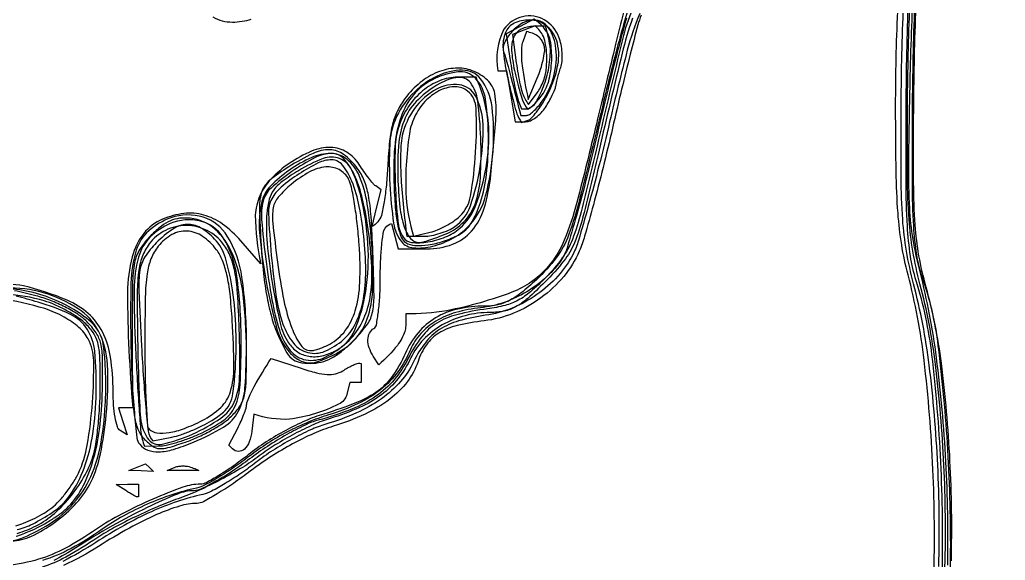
# Model space of a CAD drawing. Extents: x 0 to 564, y 0 to 802.
# Drawn here: x 331.3 to 486.2, y 123 to 208 of the extents above; entities that cross this region are included whole.
import ezdxf

# ---------------------------------------------------------------- set-up
doc = ezdxf.new("R2010")
doc.units = 0

msp = doc.modelspace()

# ---------------------------------------------------------------- linework, layer by layer
at = {"color": 254}
for points in [[(477.18097, 122.253354, 0.018428), (476.907135, 138.538704, 0.018397), (475.423896, 154.891541, 0.031304), (472.834259, 168.368958, -0.022322), (471.747957, 173.52147, -0.027218), (471.21323, 178.420181, -0.016028), (471.065545, 185.056564, -0.002911), (471.257935, 197.368958, -0.00673), (471.793491, 212.706328, -0.040608), (472.821865, 220.600792, -0.033116), (475.160051, 228.827551, -0.003535), (481.980072, 247.5, 0.007339), (485.243944, 256.651573, 0.043942), (486.446129, 261.5625, 0.044911)], [(426.687425, 208.278367, 0.002906), (425.306255, 203.139061, 0.004207), (423.745008, 196.981509, 0.003126), (422.120605, 190.15625, -0.005023), (420.471595, 183.342517, -0.006792), (418.835808, 177.219994, -0.004753), (417.351187, 172.136926, -0.071712), (416.574158, 170.472839, -0.060863), (414.176712, 167.635823, -0.051295), (411.032593, 165.269867, -0.051005), (407.452401, 163.581416, -0.058452), (403.764435, 162.749023, 0.043261), (399.894467, 161.998012, 0.064869), (396.739258, 160.635269, 0.074388), (394.356141, 158.685315, 0.084111), (392.765808, 156.197083, -0.058191), (390.767403, 152.683428, -0.065982), (388.083954, 149.889053, -0.059224), (384.515688, 147.673928, -0.035608), (379.856079, 145.887695, 0.024769), (376.644776, 144.735731, 0.021717), (373.415462, 143.225761, 0.021551), (370.302505, 141.427233, 0.023318), (367.439545, 139.410767, -0.014323), (365.05729, 137.667941, -0.015334), (362.631714, 136.105331, -0.015041), (360.473105, 134.893476, -0.0668), (359.108459, 134.398315, 0.026561), (355.259298, 133.342142, 0.022963), (351.347626, 131.839218, 0.023069), (347.610953, 129.993131, 0.02763), (344.286987, 127.90802, -0.030497), (339.404403, 124.884023, -0.049258), (334.896351, 123.003983, -0.043117)], [(328.87516, 126.150276, 0.13513), (331.530119, 126.473544, 0.035086), (335.422882, 128.401917), (335.422882, 128.401917, 0.070078), (339.392104, 131.546697, 0.076302), (342.204632, 135.583366, 0.065513), (343.962634, 140.794052, 0.036154), (344.783813, 147.476257, 0.013324), (344.860219, 150.746769, 0.01432), (344.75827, 153.93882, 0.013967), (344.516286, 156.666015, 0.063611), (344.132965, 158.209106, 0.120577), (342.537103, 160.489935, 0.049776), (339.450981, 162.696953, 0.045639), (335.527854, 164.496808, 0.045117), (331.328217, 165.563538, 0.108547), (327.34693, 165.333622, 0.212367)]]:
    msp.add_lwpolyline(points, format="xyb", dxfattribs=at)
at = {"color": 7}
for points in [[(476.622955, 110.100281, 0.034348), (477.642544, 123.395882, 0.016782), (477.20549, 140.402771, 0.016254), (475.697043, 156.795624, 0.051711), (473.217804, 167.5, -0.043977), (472.33126, 171.075847, -0.02404), (471.848171, 175.570999, -0.013672), (471.636384, 182.261275, -0.002853), (471.652863, 194, -0.007797), (472.02043, 210.187095, -0.037108), (473.05891, 219.38073, -0.036901), (475.447083, 228.342551, -0.007655), (481.033569, 243.670105, 0.010666), (485.0444, 254.884006, 0.045977), (486.659214, 261.7724, 0.04347)], [(477.757333, 122.926352, 0.018514), (477.543877, 138.692375, 0.018601), (476.194805, 154.025341, 0.036746), (473.78717, 166, -0.024148), (472.668684, 170.918794, -0.026704), (472.075546, 175.760193, -0.01583), (471.831873, 182.369155, -0.003057), (471.842865, 194.335266, -0.008167), (472.210778, 210.076848, -0.03743), (473.254536, 219.150681, -0.036318), (475.651172, 228.089469, -0.007394), (481.265076, 243.5, 0.003567), (485.158882, 253.939623, 0.031169), (486.560471, 258.67878, 0.048238)], [(427.497191, 211.541021, 0.003477), (426.242897, 207.276611, 0.006369), (424.854048, 202.186558, 0.004394), (423.405701, 196.389893, -0.002007), (419.38729, 179.974414, -0.027941), (417.586624, 174.15242, -0.071257), (415.658191, 170.60641, -0.046462), (412.53476, 167.138794, -0.018235), (410.127568, 165.077072, -0.049193), (408.2384, 163.856895, -0.064269), (406.467328, 163.216807, -0.054666), (404.490234, 163, 0.053627), (400.18888, 162.53733, 0.080635), (396.685413, 161.157364, 0.085725), (393.947599, 158.817534, 0.069139), (391.907166, 155.523071, -0.047229), (389.969454, 152.065866, -0.082005), (387.687035, 149.70681, -0.065312), (384.405089, 147.88038, -0.020851), (379.118652, 146.03595, 0.029454), (376.235176, 144.973907, 0.021067), (373.144947, 143.466187, 0.020425), (370.07281, 141.637608, 0.02205), (367.240204, 139.607544, -0.012627), (364.873664, 137.843086, -0.01636), (362.613377, 136.353477, -0.014102), (360.676035, 135.239642, -0.124025), (359.724792, 135, 0.08606), (356.988935, 134.525592, 0.016395), (352.272881, 132.662804, 0.01842), (347.343953, 130.307341, 0.03001), (343.375122, 127.914062, -0.026789), (338.509416, 124.937075, -0.051518), (334.290012, 123.190018, -0.044605), (329.415729, 122.199594, -0.015555)], [(426.214009, 209.189014, 0.000337), (424.995583, 204.194519, 0.000542), (423.558043, 198.256492, 0.000392), (421.968262, 191.635498, -0.005), (418.891069, 179.320672, -0.033732), (416.8997, 173.357491, -0.068421), (414.778284, 169.706465, -0.07168), (411.778931, 166.828857, -0.065503), (408.700678, 165.183985, -0.020552), (403.727833, 163.542473, -0.021178), (398.462796, 162.279757, -0.043519), (392, 161.788452), (392, 159.894226), (392, 159.894226, -0.084558), (391.850667, 159.017521, -0.037087), (391.377823, 157.934258, -0.035339), (390.692482, 156.832223, -0.039619), (387.763947, 153.763916), (386.897278, 155.131958), (386.897278, 155.131958, -0.057342), (386.252829, 156.465624, -0.090013), (386.055531, 157.719841, -0.112745), (386.319486, 158.762021, -0.137003), (387, 159.5, 0.212152), (387.39422, 160.077312, 0.014167), (387.706245, 162.104942, 0.018453), (387.92736, 164.626824, 0.012639), (388, 167.5, -0.011208), (388.064304, 170.368284, -0.016621), (388.260353, 172.87442, -0.011785), (388.535725, 174.903674, -0.21806), (389.772614, 175.977478), (390.292694, 173.98877), (390.812775, 172), (395.317474, 172), (395.317474, 172, 0.089111), (399.365931, 172.727302, 0.126942), (402.35075, 174.804749, 0.104854), (404.326309, 178.410008, 0.047811), (405.381683, 183.703613, 0.006154), (406.185369, 192.717087, 0.063823), (405.996414, 196.429649, 0.161811), (404.858669, 198.516404, 0.097171), (402.440277, 200.022705, 0.10644), (399.816728, 200.42252, 0.082337), (396.990833, 199.775284, 0.07393), (394.260512, 198.14958, 0.06159), (391.92392, 195.706543, 0.045906), (390.716589, 193.730033, 0.051257), (389.942543, 191.636726, 0.037886), (389.465168, 188.952747, 0.012885), (389.170074, 185, -0.012118), (388.954726, 182.054445, -0.016425), (388.608753, 179.40937, -0.013376), (388.19587, 177.258532, -0.147141), (386.741791, 175.5), (387.428894, 178.405151), (388.115967, 181.310303), (387.284882, 181.905151), (387.284882, 181.905151, -0.061887), (386.859163, 182.297644, -0.01129), (386.183884, 183.133064, -0.011993), (385.434781, 184.153548, -0.010634), (384.703857, 185.25, 0.111455), (382.725102, 187.215656, 0.136812), (380.236931, 187.95314, 0.105282), (377.216406, 187.361011, 0.048406), (373.680267, 185.428711, 0.053681), (370.826385, 183.004806, 0.087788), (369.080536, 180.364914, 0.088667), (368.356804, 177.305675, 0.055757), (369.232239, 169.665894), (366.074219, 173.262695), (366.074219, 173.262695, 0.054351), (363.200782, 175.895224, 0.090884), (360.260559, 177.322075, 0.097131), (357.147741, 177.561872, 0.069867), (353.766937, 176.675964, 0.130243), (350.819107, 174.412585, 0.099811), (349.015713, 170.754318, 0.061603), (348.248692, 165.148901, 0.019419), (349.095398, 147), (347.980316, 147), (346.865234, 147), (347.539734, 144.874756), (348.214264, 142.749512), (347.107147, 143.433777), (347.107147, 143.433777, -0.187623), (346.675421, 144.006071, -0.02437), (346.325218, 145.524757, -0.025662), (346.080818, 147.445039, -0.018822), (346, 149.591125, 0.037443), (345.596461, 154.972333, 0.079388), (344.332283, 158.944199, 0.096496), (342.095936, 161.831739, 0.078815), (338.783783, 163.91803, 0.043448), (331.914014, 166.179067, 0.142199), (327.186211, 165.935921, 0.186872)], [(361.687289, 208.472212, 0.12871), (364.764679, 207.666687, 0.07916), (367.732934, 208.139584, 0.071787)]]:
    msp.add_lwpolyline(points, format="xyb", dxfattribs=at)
at = {"color": 253}
for points in [[(476.319541, 121.268553, 0.017382), (476.095078, 138.488312, 0.017136), (474.709975, 155.32872, 0.046844), (472.2229, 167, -0.039188), (471.336873, 170.86695, -0.02261), (470.851856, 175.619934, -0.013077), (470.64014, 182.598648, -0.002824), (470.657928, 194.677429, -0.006561), (470.989764, 211.067392, -0.038848)], [(427.665215, 208.258881, 0.026888), (426.014192, 202.760772, 0.002002), (422.382935, 187.523865, -0.003353), (419.860829, 177.066467, -0.036514), (418.513523, 172.95076, -0.070589), (416.854238, 170.120773, -0.028545), (413.869141, 166.773865, -0.014465), (411.165962, 164.222748, -0.054866), (409.27499, 162.878708, -0.0772), (407.491398, 162.219146, -0.049967), (405.297607, 161.998474, 0.06275), (401.344626, 161.49877, 0.06707), (397.734081, 160.035622, 0.070551), (394.792151, 157.753199, 0.083141), (392.791779, 154.855469, -0.056975), (390.796102, 151.615916, -0.06514), (388.197357, 149.071945, -0.056989), (384.739046, 147.04196, -0.031393), (380.133362, 145.338928, 0.031974), (377.57893, 144.390983, 0.016824), (374.533432, 142.908867, 0.016671), (371.504413, 141.174965, 0.024594), (368.980469, 139.43927, -0.026734), (366.34705, 137.644885, -0.01481), (362.961113, 135.728409, -0.014737), (359.406702, 133.985221, -0.022957), (356.239868, 132.718201, 0.017283), (353.080684, 131.495623, 0.011556), (349.551334, 129.890144, 0.011643), (346.198855, 128.173207, 0.022353), (343.610626, 126.617188, -0.018752), (338.572221, 123.538605, -0.055048), (334.834064, 121.953728, -0.045652)], [(330.938416, 127.259488, 0.047289), (333.930542, 128.464111), (333.930542, 128.464111, 0.06151), (336.779669, 130.413742, 0.043678), (339.451138, 133.221527, 0.043359), (341.617011, 136.480516, 0.057312), (342.955994, 139.781067, 0.03315), (343.354558, 141.701643, 0.01109), (343.68708, 144.551277, 0.010983), (343.91648, 147.730998, 0.012324), (343.994415, 150.797729, 0.009787), (343.915282, 155.004152, 0.053233), (343.586952, 157.256538, 0.087996), (342.867883, 158.838365, 0.055353), (341.536621, 160.378479, 0.041178), (340.313527, 161.33777, 0.021474), (338.650433, 162.334343, 0.021207), (336.844953, 163.216537, 0.030261), (335.170593, 163.83075, 0.063629), (329.122171, 164.83172, 0.255457)]]:
    msp.add_lwpolyline(points, format="xyb", dxfattribs=at)
at = {"color": 9}
for points in [[(427.630737, 209.658241, 0.041861), (426.065769, 204.952456, 0.001843), (422.068787, 188.161682, -0.003414), (419.57452, 177.827909, -0.031996), (418.189777, 173.469612, -0.064448), (416.607272, 170.575104, -0.03676), (414.027527, 167.528015, -0.020721), (411.621364, 165.271418, -0.054159), (409.672462, 163.927536, -0.060186), (407.605412, 163.113303, -0.030794), (404.865723, 162.576599, 0.028226), (400.042455, 161.657347, 0.078226), (396.87175, 160.313431, 0.090144), (394.526885, 158.185932, 0.046319), (392.407318, 154.817078, -0.056972), (390.164825, 151.415457, -0.067879), (387.325424, 148.830208, -0.057321), (383.507747, 146.80118, -0.027748), (378.247528, 145.06665, 0.046888), (376.173153, 144.29357, 0.01603), (373.326309, 142.802414, 0.015775), (370.271441, 140.945795, 0.017566), (367.450195, 138.96228, -0.014615), (364.779007, 137.060661, -0.017944), (362.174564, 135.451096, -0.016573), (359.922171, 134.26548, -0.110745), (358.697052, 133.9776, 0.095364), (356.11489, 133.453246, 0.015135), (351.376389, 131.332825, 0.016217), (345.85665, 128.434871, 0.013208), (340.137909, 124.988953, -0.02204), (336.697203, 122.997645, -0.060685)], [(476.75664, 121.936382, 0.018353), (476.58712, 138.002762, 0.01839), (475.252645, 153.846356, 0.034222), (472.829285, 166.5, -0.021731), (471.707664, 171.656476, -0.02542), (471.1087, 176.628166, -0.015761), (470.859938, 183.24989, -0.003285), (470.866211, 194.877014, -0.00848), (471.23768, 210.307212, -0.037906)], [(330.793395, 126.805661, 0.017141), (332.887726, 127.597534, 0.0231), (334.424018, 128.3245, 0.01641), (336.077168, 129.273193, 0.016612), (337.598353, 130.285166, 0.033498), (338.711182, 131.198425), (338.711182, 131.198425, 0.081295), (341.03687, 134.230089, 0.049814), (342.764416, 138.401962, 0.041694), (343.875459, 143.622047, 0.026436), (344.33252, 149.828369, 0.00777), (344.357585, 154.730207, 0.053943), (344.074951, 157.110069, 0.09303), (343.340837, 158.79215, 0.046686), (341.85907, 160.586243, 0.053624), (340.452161, 161.723942, 0.026149), (338.446728, 162.873672, 0.025129), (336.163888, 163.887731, 0.028503), (333.883728, 164.620117, 0.010059), (330.497609, 165.426127, 0.086245)]]:
    msp.add_lwpolyline(points, format="xyb", dxfattribs=at)
at = {"color": 250}
for points in [[(475.017252, 120.356985, 0.017851), (474.863247, 137.330994, 0.017897), (473.479974, 154.464125, 0.034843), (470.944305, 167.938354, -0.024111), (469.951897, 172.653236, -0.021566), (469.372482, 177.620651, -0.01432), (469.081301, 184.181334, -0.003929), (469, 194.528381, -0.011143), (469.3297, 209.32078, -0.037667)], [(429.008728, 208.74939, 0.035226), (428.48472, 207.211337, 0.00225), (427.29232, 202.607635, 0.003289), (425.930951, 197.100958, 0.002441), (424.496643, 191, -0.004335), (423.010381, 184.783931, -0.005103), (421.491997, 178.924774, -0.004502), (420.115523, 174.004452, -0.0315), (419.273193, 171.658813, -0.071576), (416.826079, 167.673269, -0.061148), (413.233856, 164.292412, -0.060884), (408.913341, 161.868114, -0.069594), (404.326355, 160.693176, 0.030824), (400.074992, 159.94839, 0.079409), (397.203842, 158.756287, 0.101276), (395.26375, 156.934752, 0.074203), (393.930939, 154.29071, -0.084672), (392.252779, 151.127103, -0.065413), (389.482731, 148.367554, -0.054776), (385.605061, 146.025114, -0.033613), (380.616302, 144.108643, 0.028704), (377.534855, 142.959421, 0.020227), (374.21228, 141.334671, 0.019281), (370.84095, 139.34203, 0.018886), (367.609131, 137.082581, -0.011113), (364.913477, 135.134949, -0.01466), (362.368122, 133.488586, -0.012055), (360.196115, 132.242949, -0.122533), (359.197052, 131.984924, 0.07309), (356.466336, 131.558845, 0.027839), (352.847107, 130.21154, 0.023592), (348.564738, 128.094071, 0.014443), (343.717621, 125.219666, -0.032269), (338.23219, 122.225538, -0.045132)], [(330.733459, 128.469238, 0.03371), (331.93928, 128.859882, 0.017398), (333.39069, 129.500191, 0.017215), (334.843714, 130.265351, 0.024922), (336.065704, 131.046814), (336.065704, 131.046814, 0.047139), (337.224848, 132.049119, 0.023908), (338.491688, 133.505768, 0.023515), (339.665702, 135.146818, 0.032313), (340.55011, 136.730286, 0.069355), (341.951335, 141.161314, 0.023744), (342.761665, 147.86409, 0.021342), (342.960332, 154.450422, 0.120294), (342.089722, 157.832336, 0.092074), (340.627853, 159.658634, 0.052032), (338.29298, 161.284195, 0.045329), (335.286812, 162.603698, 0.034407), (328.170929, 164.190491)]]:
    msp.add_lwpolyline(points, format="xyb", dxfattribs=at)
at = {"color": 8}
for points in [[(475.781677, 122.063428, 0.018764), (475.619022, 137.997421, 0.01881), (474.272985, 153.730558, 0.033416), (471.820221, 166.5, -0.021755), (470.705292, 171.653134, -0.02521), (470.108643, 176.636475, -0.015669), (469.860247, 183.271918, -0.003298), (469.866211, 194.877014, -0.008472), (470.237233, 210.299087, -0.037989)], [(428.800831, 208.998299, 0.037742), (426.826234, 203.236076, 0.006465), (424.053589, 191.99176, -0.004546), (422.370251, 185.050592, -0.00574), (420.681225, 178.662666, -0.004615), (419.156384, 173.343891, -0.045338), (418.294128, 171.179077, -0.065978), (415.922487, 167.72294, -0.057221), (412.625507, 164.811943, -0.056445), (408.705988, 162.689922, -0.060442), (404.5, 161.558838, 0.03409), (400.302614, 160.663619, 0.074415), (397.31501, 159.304848, 0.084204), (395.085168, 157.254821, 0.054405), (393.245697, 154.259094, -0.071243), (391.186588, 151.145029, -0.056547), (388.181973, 148.448837, -0.04963), (384.255459, 146.204855, -0.034291), (379.446136, 144.441345, 0.036719), (377.038501, 143.545212, 0.01767), (374.093086, 142.067307, 0.017336), (371.095199, 140.290344, 0.022635), (368.491791, 138.451355, -0.014201), (366.089532, 136.69298, -0.015257), (363.647057, 135.117249, -0.01494), (361.475582, 133.895307, -0.067102), (360.108459, 133.398315, 0.028668), (356.137312, 132.290688, 0.023321), (352.028324, 130.668724, 0.021456), (347.752386, 128.520845, 0.016537), (343.278503, 125.830078, -0.026421), (338.120002, 122.864732, -0.051079)], [(330.936386, 127.86879, 0.067434), (333.336136, 128.733327, 0.024901), (336.444733, 130.555725), (336.444733, 130.555725, 0.098043), (339.30632, 133.361239, 0.062249), (341.450096, 137.524757, 0.051292), (342.819513, 142.917948, 0.032143), (343.3526, 149.412231, 0.026626), (343.122573, 155.870225, 0.1213), (341.912445, 159.400162, 0.140024), (339.301028, 161.694599, 0.039953), (334.206787, 163.628235, 0.008505), (330.760206, 164.566933, 0.078892)]]:
    msp.add_lwpolyline(points, format="xyb", dxfattribs=at)
at = {"color": 7}
for points in [[(413.960632, 194.25), (413.960632, 194.25, 0.01489), (414.526625, 195.194051, 0.014899), (415.035297, 196.169914, 0.014891), (415.427796, 197.046639, 0.055591), (415.594543, 197.626343, -0.016642), (415.710922, 198.193766, -0.005718), (415.915955, 199.006866, -0.005679), (416.162728, 199.899198, -0.006544), (416.418823, 200.744263, 0.063119), (416.592174, 201.690169, 0.032286), (416.580853, 202.898865, 0.031475), (416.407009, 204.161295, 0.04091), (416.082764, 205.282349, 0.172391), (413.769544, 208.002376, 0.189451), (410.361298, 208.518028, 0.183919), (407.440195, 206.570302, 0.165176), (406.5, 200.004578), (407.162109, 200.002258), (407.824219, 200), (408.5, 196), (409.175781, 192), (410.847351, 192), (410.847351, 192, 0.107169), (411.591816, 192.161421, 0.049731), (412.451393, 192.660942, 0.046095), (413.285272, 193.389262, 0.047758)], [(414.159882, 196.03772), (414.159882, 196.03772, 0.065861), (415.825725, 200.453502, 0.114034), (415.834003, 204.356888, 0.163414), (414.230684, 206.978254, 0.176268), (411.422455, 208, 0.109941), (409.041402, 207.470043, 0.191695), (407.676819, 206.016953, 0.117608), (407.305848, 203.404571, 0.031202), (407.962433, 199.21521, 0.004632), (408.481841, 196.967602, 0.006232), (408.996292, 194.943016, 0.004391), (409.462252, 193.259917, 0.064603), (410.183289, 191.894409), (411.251526, 192.250488), (411.251526, 192.250488, 0.127615), (411.774688, 192.589997, 0.021607), (412.546494, 193.509872, 0.022393), (413.377045, 194.697942, 0.018267)], [(402.119568, 175.835083), (402.119568, 175.835083, 0.119383), (404.55876, 180.340365, 0.047034), (405.722221, 187.345596, 0.046884), (405.560379, 194.345542, 0.138461), (403.739655, 198.75, 0.231823), (400.933114, 200.098941, 0.111526), (396.948582, 199.167282, 0.088588), (392.978289, 196.281341, 0.092704), (390.327271, 192.240845, 0.088586), (389.476215, 188.418227, 0.023736), (389.508148, 182.167633, 0.021495), (390.096971, 176.024278, 0.134545), (391.331696, 173.152222, 0.209757), (393.21157, 172.164522, 0.07866), (396.242382, 172.428108, 0.068682), (399.512462, 173.737616, 0.079893)], [(383.712952, 157.512939), (383.712952, 157.512939, 0.034053), (385.833384, 159.943693, 0.10764), (386.738438, 161.892448, 0.059027), (387.019041, 164.622731, 0.005375), (386.839203, 171.471375, 0.007054), (386.551161, 177.102618, 0.029701), (386.130741, 180.459335, 0.049487), (385.456034, 182.780544, 0.064542), (384.375946, 184.708435, 0.071519), (382.245394, 186.851911, 0.157972), (380.088909, 187.596039, 0.116094), (377.446857, 187.026728, 0.030085), (373.608429, 184.912109, 0.029362), (370.603529, 182.755972, 0.139322), (369.397858, 181.04126, 0.090565), (369.014243, 178.591433, 0.00857), (369.273102, 172.497192, 0.0125), (369.641768, 168.149185, 0.018547), (370.200447, 164.367599, 0.021367), (370.938809, 161.163534, 0.036831), (371.858429, 158.587158, 0.017299), (373.107255, 156.008878, 0.090467), (374.077732, 154.774055, 0.130008), (375.246233, 154.186822, 0.051827), (377.043762, 154, 0.061311), (378.706145, 154.204614, 0.060042), (380.281895, 154.806519, 0.049731), (381.902381, 155.877952, 0.02546)], [(358.627869, 141.595825), (358.627869, 141.595825, 0.038224), (363.375446, 143.991577, 0.136235), (365.689743, 146.444931, 0.104507), (366.734042, 150.11555, 0.017777), (366.978027, 157.424316, 0.034013), (366.266896, 167.540857, 0.102777), (363.955063, 174.014221, 0.18257), (360.155284, 176.974145, 0.160367), (355.103394, 176.88623, 0.097927), (351.604545, 174.833068, 0.1372), (349.652733, 171.802689, 0.069311), (348.816161, 166.655011, 0.011318), (348.81546, 156.52356, 0.006616), (349.013454, 150.995497, 0.010181), (349.345352, 146.22039, 0.006369), (349.748408, 142.301677, 0.145376), (350.187897, 141.27356, 0.129734), (351.47473, 140.354802, 0.100381), (353.181477, 140.076004, 0.065123), (355.482201, 140.466756, 0.023159)], [(336.814087, 128.980286), (336.814087, 128.980286, 0.050417), (340.279062, 132.066573, 0.073824), (342.564217, 135.442802, 0.062062), (344.014843, 139.767054, 0.025665), (344.928772, 145.881042, 0.036541), (345.118902, 153.796364, 0.106645), (343.713913, 159.045723, 0.131893), (340.493733, 162.598872, 0.070403), (335.070648, 165.096985, 0.084491), (329.109602, 165.830963, 0.222127), (325.388172, 163.878258, 0.128605), (323.239184, 158.71799, 0.023194), (322.27124, 148.274536, 0.00721), (321.996901, 139.601131, 0.039518), (322.286125, 134.926765, 0.070295), (323.222186, 131.685565, 0.061327), (325.050842, 128.662476, 0.102295), (327.351764, 126.722873, 0.131634), (330.031483, 126.081985, 0.103487), (333.16481, 126.826382, 0.046891)], [(364.783478, 140.549866), (364.191956, 141.141357), (365.589813, 143.820679), (365.589813, 143.820679, 0.013626), (366.12567, 144.919799, 0.015237), (366.579964, 146.006706, 0.014651), (366.909919, 146.951094, 0.07436), (366.997589, 147.5, -0.092502), (367.10905, 148.06625, -0.014078), (367.566967, 149.128563, -0.015351), (368.188268, 150.364375, -0.012756), (370.836578, 154.779663), (375.546234, 153.229187), (375.546234, 153.229187, 0.015568), (377.98248, 152.510384, 0.049162), (379.661751, 152.243645, 0.073154), (380.957566, 152.35636, 0.081538), (382.114349, 152.839355, -0.011426), (382.863594, 153.283799, -0.014377), (383.577789, 153.659065, -0.012512), (384.187204, 153.938568, -0.101596), (385, 154), (385, 152.5), (385, 151), (384.116638, 151), (383.233276, 151), (382.754303, 149.168518), (382.754303, 149.168518, -0.216613), (381.449266, 147.562605, -0.039949), (377.819893, 146.10498, -0.042302), (373.751582, 145.205941, -0.094993), (368.133301, 146.004639), (367.81665, 143.329468), (367.81665, 143.329468, -0.060847), (367.407324, 141.652169, -0.117562), (366.637424, 140.514534, -0.192242), (365.701225, 140.160067, -0.19426)], [(355.75, 137.662292), (355.75, 137.662292, -0.057985), (356.320008, 137.818623, -0.037978), (357, 137.870346, -0.037978), (357.679992, 137.818623, -0.057985), (359.5, 137.157898), (357, 137.157898), (354.5, 137.157898), (355.75, 137.662292)], [(348, 134), (346.5, 134.96936), (348.25, 134.98468), (350, 135), (350, 134), (350, 133), (349.75, 133.01532), (349.75, 133.01532, -0.107357), (349.590777, 133.060256, -0.005892), (349.132812, 133.31089, -0.008914), (348.592819, 133.627545, -0.006381)]]:
    msp.add_lwpolyline(points, format="xyb", close=True, dxfattribs=at)
at = {"color": 254}
for points in [[(413.438416, 195.215515), (413.438416, 195.215515, 0.088206), (415.28074, 199.179599, 0.090717), (415.618793, 203.49585, 0.122025), (414.444722, 206.75645, 0.25064), (412.119812, 208, 0.134602), (410.394888, 207.527074, 0.07319), (408.675755, 206.133141, 0.076667), (407.508286, 204.390736, 0.193718), (407.426514, 202.894592, -0.012125), (407.675579, 202.10031, -0.002384), (408.081371, 200.661232, -0.002527), (408.537834, 198.97939, -0.002342), (410.077087, 193), (410.981842, 193), (410.981842, 193, 0.152116), (411.429728, 193.139489, 0.032518), (412.076668, 193.650818, 0.031176), (412.777919, 194.367374, 0.025315)], [(400.334656, 174.218811), (400.334656, 174.218811, 0.139327), (402.284093, 176.039618, 0.059966), (403.757092, 179.313057, 0.047468), (404.694285, 183.749501, 0.028338), (405, 189.13916, 0.035058), (404.552442, 195.514339, 0.155864), (402.941692, 198.853828, 0.240472), (400.180186, 199.831172, 0.086571), (396.085175, 198.544067, 0.102163), (393.19865, 196.205682, 0.086535), (391.266068, 192.780212, 0.065663), (390.262467, 188.069028, 0.031043), (390.1586, 181.84436, 0.010286), (390.404879, 178.115657, 0.029718), (390.781162, 175.55571, 0.042777), (391.293205, 173.845218, 0.161608), (392.001038, 172.99939, 0.125311), (393.451062, 172.544057, 0.050103), (395.545723, 172.638756, 0.044472), (397.940108, 173.20997, 0.037851)], [(381.032745, 155.516907), (381.032745, 155.516907, 0.08877), (384.096106, 157.866696, 0.102922), (385.964504, 161.024582, 0.073172), (386.796507, 165.518672, 0.025424), (386.704956, 172.123474, 0.020956), (385.964068, 179.047208, 0.06593), (384.674557, 183.528625, 0.116029), (382.772702, 186.067753, 0.176009), (380.206451, 187, 0.105055), (377.217913, 186.365069, 0.047748), (373.720879, 184.39006, 0.047729), (370.732285, 181.84756, 0.131903), (369.399109, 179.454041, 0.083902), (369.013625, 174.553138, 0.023137), (370.059063, 166.866829, 0.021567), (371.766273, 159.393177, 0.115757), (373.748016, 155.75, 0.073247), (375.200825, 154.536507, 0.130144), (376.684887, 154.092323, 0.097765), (378.490638, 154.389161, 0.02986)], [(364.429474, 145.522217), (364.429474, 145.522217, 0.052473), (365.849597, 147.146171, 0.092401), (366.589355, 148.761688, 0.05363), (366.91206, 151.08568, 0.008471), (366.976135, 155.702271, 0.027545), (366.444938, 164.829344, 0.070926), (364.783672, 171.206833, 0.11148), (362.004094, 175.112804, 0.159138), (358.138519, 176.81427, 0.051634), (356.447309, 176.80726, 0.0758), (355.012199, 176.427589, 0.065227), (353.607664, 175.585261, 0.028735), (351.987366, 174.141235, 0.052677), (350.209054, 171.942791, 0.099439), (349.373421, 169.83017, 0.04146), (349.056764, 166.526498, 0.003171), (349, 157.576904, 0.003714), (349.058757, 149.667312, 0.027592), (349.321991, 145.914452, 0.061954), (349.892629, 143.669794, 0.103543), (350.954742, 142.045288, 0.043057), (352.235117, 140.968291, 0.137478), (353.277962, 140.599358, 0.087551), (354.625193, 140.745245, 0.011467), (357.384216, 141.615234, 0.025462), (359.285683, 142.373219, 0.019025), (361.299583, 143.391869, 0.019347), (363.127384, 144.500014, 0.040947)]]:
    msp.add_lwpolyline(points, format="xyb", close=True, dxfattribs=at)
at = {"color": 9}
for points in [[(413.443298, 196.222534), (413.443298, 196.222534, 0.096513), (414.554276, 198.719821, 0.053778), (414.949989, 202.037842, 0.054752), (414.6427, 205.1587, 0.169219), (412.127838, 208.138794), (409.963684, 206.980591), (407.799561, 205.822327), (408.480225, 201.283325), (408.480225, 201.283325, 0.00625), (408.779444, 199.444942, 0.006902), (409.115612, 197.674568, 0.006465), (409.442788, 196.171898, 0.03479), (410.213989, 194), (411.050293, 194), (411.050293, 194, 0.15828), (411.469982, 194.136271, 0.030151), (412.098206, 194.652863, 0.029476), (412.785975, 195.3716, 0.023365)], [(400.496582, 175.25), (400.496582, 175.25, 0.125163), (403.027032, 178.870926, 0.049012), (404.623344, 184.800613, 0.048429), (405.061522, 191.211223, 0.083893), (403.0495, 199), (400.159607, 199), (400.159607, 199, 0.097328), (397.333317, 198.444583, 0.076487), (394.65147, 196.834206, 0.071682), (392.430235, 194.373187, 0.06819), (390.948639, 191.34436, 0.072018), (390.343503, 187.921598, 0.017155), (390.361507, 182.122246, 0.01485), (390.748084, 176.370509, 0.114691), (391.604126, 173.831543, 0.235504), (392.923494, 173.014166, 0.062645), (395.470219, 173.098381, 0.057927), (398.277128, 173.887037, 0.080719)], [(382.766815, 157.305054), (382.766815, 157.305054, 0.085421), (384.990115, 160.17517, 0.072696), (386.281963, 163.78669, 0.05629), (386.680514, 168.413815, 0.026581), (386.202728, 174.396667, 0.023262), (385.2285, 179.770238, 0.051366), (383.88485, 183.712181, 0.07617), (382.258556, 186.177205, 0.21198), (380.405029, 187, 0.118857), (377.771635, 186.365037, 0.033447), (374.120853, 184.176277, 0.032368), (370.828198, 181.55876, 0.148203), (369.586273, 179.487671, 0.082239), (369.347617, 176.5765, 0.010786), (369.993549, 170.380951, 0.013456), (370.975296, 163.987451, 0.030857), (372.137604, 159.25769, 0.092585), (373.849642, 156.027032, 0.181238), (376.312275, 154.54998, 0.161462), (379.36046, 154.974818, 0.070779)], [(359.5, 142.863464), (359.5, 142.863464, 0.043452), (363.323194, 145.02094, 0.139941), (365.168758, 147.247505, 0.091888), (365.969959, 150.65751, 0.012765), (366.13031, 157.95166, 0.032342), (365.464372, 167.699062, 0.105346), (363.300934, 173.761131, 0.196493), (359.740707, 176.357188, 0.16002), (354.997894, 175.999146, 0.1024), (351.797044, 173.824354, 0.125786), (350.008419, 170.69796, 0.066978), (349.3118, 165.593797, 0.012783), (349.534027, 156.210327, 0.002386), (349.80223, 151.24969, 0.003445), (350.090511, 146.866478, 0.001807), (350.373475, 143.159181, 0.055425), (350.937225, 141), (353.218628, 141.021973), (353.218628, 141.021973, 0.051713), (354.365442, 141.152077, 0.017221), (356.004845, 141.571976, 0.016933), (357.801177, 142.165349, 0.018502)]]:
    msp.add_lwpolyline(points, format="xyb", close=True, dxfattribs=at)
at = {"color": 253}
for points in [[(414.022125, 198.567017), (414.022125, 198.567017, 0.031267), (414.424198, 200.101547, 0.025375), (414.666645, 201.78537, 0.026071), (414.730077, 203.365038, 0.058544), (413.961884, 207), (412.103394, 207), (412.103394, 207, 0.113577), (410.168231, 206.554674, 0.179441), (409.004185, 205.338066, 0.119357), (408.639733, 203.222926, 0.038532), (409.099182, 200.054077, 0.0067), (409.514592, 198.314514, 0.008343), (409.949123, 196.710152, 0.00697), (410.353708, 195.379291, 0.061211), (411.138184, 193.967346), (411.996155, 194.49762), (411.996155, 194.49762, 0.120893), (412.396722, 194.905293, 0.018517), (412.945179, 195.911728, 0.019784), (413.512048, 197.173083, 0.016007)], [(398.359833, 174.377014), (398.359833, 174.377014, 0.100268), (401.144322, 176.264221, 0.107772), (402.888657, 179.042946, 0.072404), (403.735737, 183.194001, 0.023619), (403.79538, 189.461548, 0.022204), (403.313654, 195.314842, 0.130979), (402.162365, 198.139816, 0.267198), (400.237808, 198.956083, 0.099059), (397.338531, 198, 0.061072), (393.982114, 195.511388, 0.098121), (391.932743, 192.611313, 0.081753), (390.92377, 188.763133, 0.031969), (390.762024, 183.256104, 0.017556), (391.089176, 178.567483, 0.053722), (391.759201, 175.456154, 0.095456), (392.773188, 173.642477, 0.221173), (394.154572, 173, 0.069635), (394.688765, 173.07476, 0.009586), (395.765106, 173.404488, 0.010852), (397.031362, 173.849759, 0.008991)], [(381.055389, 156.029663), (381.055389, 156.029663, 0.171844), (383.984643, 159.243904, 0.061195), (385.705055, 165.307961, 0.053207), (386.065695, 172.832503, 0.047098), (384.873047, 180.589966, 0.050376), (383.461391, 184.489304, 0.191813), (381.592564, 186.208641, 0.184979), (379.004463, 186.205835, 0.046456), (375.155731, 184.300171, 0.018447), (372.583794, 182.580003, 0.076013), (371.2537, 181.269135, 0.09776), (370.548797, 179.795004, 0.042091), (370.184998, 177.636963, 0.044276), (370.21158, 172.908164, 0.017618), (371.049152, 166.468979, 0.015416), (372.269878, 160.301677, 0.088683), (373.570618, 157.251892, 0.097928), (374.967837, 155.826094, 0.110045), (376.747631, 155.112991, 0.098586), (378.819782, 155.184848, 0.065143)], [(358.5, 142.880737), (358.5, 142.880737, 0.041845), (362.924061, 145.379365, 0.139688), (365.039898, 147.91468, 0.098716), (365.890394, 151.698844, 0.015321), (365.841339, 159.414307, 0.006964), (365.551933, 165.091818, 0.029774), (365.131317, 168.455864, 0.049905), (364.454719, 170.776923, 0.064578), (363.368347, 172.708435, 0.115307), (360.783778, 174.884832, 0.116773), (357.514427, 175.677216, 0.117378), (354.250143, 174.918426, 0.117382), (351.677856, 172.770325, 0.071869), (350.572721, 170.736953, 0.060564), (350.0056, 168.351059, 0.028607), (349.798598, 164.604054, 0.003958), (349.876007, 156.805237, 0.008505), (350.256048, 145.904463, 0.12633), (351.387245, 142.28849, 0.316383), (353.714349, 141.295151, 0.055328)]]:
    msp.add_lwpolyline(points, format="xyb", close=True, dxfattribs=at)
at = {"color": 8}
for points in [[(414.118469, 200.441101), (414.118469, 200.441101, 0.020488), (414.152262, 202.486464, 0.037737), (413.986393, 204.14151, 0.047718), (413.632619, 205.416373, 0.099689), (412.334442, 207.065552), (410.552002, 206.381592), (408.769592, 205.697632), (409.377045, 201.265869), (409.377045, 201.265869, 0.010388), (409.658019, 199.490792, 0.012196), (410.000027, 197.822067, 0.01116), (410.353224, 196.43224, 0.070715), (411.305298, 194.697021), (412.652649, 196.539612), (412.652649, 196.539612, 0.040671), (413.177388, 197.395404, 0.027344), (413.639011, 198.445793, 0.027582), (413.97602, 199.51909, 0.047941)], [(399.738617, 175.52948), (399.738617, 175.52948, 0.158586), (402.162716, 178.750012, 0.04374), (403.7089, 184.980522, 0.044407), (404.150008, 191.547647, 0.11797), (402.964813, 196.065735, 0.243812), (400.430244, 197.803866, 0.156492), (396.849377, 197.123932, 0.110966), (393.390005, 194.095096, 0.103979), (391.457733, 189.807617, 0.04178), (391.245435, 188.217073, 0.01276), (391.187965, 185.788544, 0.012677), (391.262381, 183.054378, 0.013533), (392.15918, 174), (394.857086, 174), (394.857086, 174, 0.046472), (396.049334, 174.111053, 0.029479), (397.403927, 174.449295, 0.029508), (398.706248, 174.943419, 0.047376)], [(382.212341, 157.739197), (382.212341, 157.739197, 0.099488), (384.069006, 160.170347, 0.06183), (385.237385, 163.577156, 0.049068), (385.715114, 167.949691, 0.02737), (385.479523, 173.305603, 0.022548), (384.703953, 178.662566, 0.048956), (383.529522, 182.646072, 0.071854), (382.05572, 185.173046, 0.228701), (380.342346, 186, 0.114788), (378.257531, 185.514986, 0.029775), (375.241447, 183.801346, 0.030503), (372.421788, 181.714211, 0.095593), (370.94223, 179.892029, 0.136022), (370.419649, 177.566337, 0.01001), (370.877075, 170.983444, 0.014497), (371.659364, 164.406431, 0.048139), (372.70871, 160.184021, 0.081615), (374.364621, 157.171919, 0.164841), (376.605503, 155.708466, 0.16401), (379.282885, 155.905176, 0.080622)], [(361.540314, 145.024902), (361.540314, 145.024902, 0.037113), (363.352851, 146.34029, 0.101573), (364.326294, 147.578186, 0.081049), (364.851782, 149.263934, 0.018081), (365.166687, 152.272888, 0.023062), (365.320625, 159.265908, 0.031298), (364.774002, 165.556152, 0.034904), (363.649105, 170.609372, 0.116871), (361.969818, 173.532104, 0.069097), (359.731492, 175.3371, 0.152131), (357.618343, 175.851341, 0.133368), (355.396755, 175.09435, 0.047992), (352.797455, 172.951294, 0.053201), (351.002574, 170.727639, 0.10813), (350.220604, 168.633514, 0.045756), (350.057387, 165.404634, 0.003506), (350.475067, 156.701294, 0.003338), (350.791107, 151.580562, 0.005047), (351.140949, 147.127968, 0.002096), (351.493978, 143.330392, 0.113545), (352.242554, 141.798523), (355.256592, 142.401306), (355.256592, 142.401306, 0.033012), (356.645018, 142.775717, 0.01653), (358.345707, 143.420639, 0.016338), (360.068351, 144.206908, 0.023184)]]:
    msp.add_lwpolyline(points, format="xyb", close=True, dxfattribs=at)
at = {"color": 250}
for points in [[(413.80072, 203.784424), (413.80072, 203.784424, 0.06509), (413.592893, 204.408101, 0.054068), (413.221302, 205.001213, 0.056128), (412.750874, 205.476887, 0.089586), (411.001038, 206.166321), (410.390656, 204.575623), (410.390656, 204.575623, 0.076053), (410.203486, 203.716859, 0.021859), (410.177467, 202.352859, 0.021452), (410.283041, 200.791976, 0.021314), (411.263916, 195.5), (412.682678, 198.86731), (412.682678, 198.86731, 0.021617), (413.203602, 200.270181, 0.02219), (413.596352, 201.700706, 0.022606), (413.824636, 202.966935, 0.081386)], [(400.5, 177.148804), (400.5, 177.148804, 0.161063), (402.185403, 180.308021, 0.027246), (402.989193, 187.193283, 0.025403), (403.064661, 194.091511, 0.212674), (401.716003, 196.82074, 0.175385), (399.846054, 197.493771, 0.107013), (397.527493, 196.987534, 0.088518), (395.254093, 195.416285, 0.078212), (393.547882, 193.09259, 0.082466), (392.573927, 190.080076, 0.023387), (392.073814, 185.163513, 0.024311), (392.043276, 180.069232, 0.054866), (393.228241, 174.019165), (395.864136, 174.630981), (395.864136, 174.630981, 0.041905), (397.01896, 175.003233, 0.025493), (398.313206, 175.622948, 0.025454), (399.542608, 176.374055, 0.040528)], [(380.055389, 157.029663), (380.055389, 157.029663, 0.111157), (382.499998, 159.142804, 0.087474), (384.064808, 162.284668, 0.062817), (384.785732, 166.692667, 0.026781), (384.684509, 172.679993, 0.010366), (384.381671, 175.991939, 0.012217), (383.953739, 179.111008, 0.011145), (383.471583, 181.715284, 0.071635), (383.015533, 182.970947, 0.148372), (381.52357, 184.461167, 0.146287), (379.446232, 184.88163, 0.10251), (376.8765, 184.100462, 0.04909), (374.012024, 182.151184, 0.04035), (371.977414, 180.153333, 0.135617), (371.18248, 178.483322, 0.070895), (371.102876, 176.081146, 0.005954), (371.850159, 169.901184, 0.016543), (372.855399, 163.876471, 0.040516), (374.093796, 159.560097, 0.059382), (375.508617, 156.835923, 0.248206), (377.088806, 156, 0.063959), (377.618105, 156.067985, 0.019646), (378.390343, 156.302452, 0.019312), (379.242299, 156.635525, 0.020036)], [(360.023834, 145.012146), (360.023834, 145.012146, 0.07292), (362.931259, 147.076078, 0.129844), (364.454403, 149.562378, 0.075346), (365.000061, 153.4068, 0.013224), (364.737427, 160.727478, 0.011054), (364.382699, 164.919744, 0.028183), (363.888195, 167.929016, 0.039002), (363.203462, 170.164832, 0.066082), (362.254059, 171.873657, 0.083563), (360.070001, 173.970115, 0.135428), (357.649944, 174.796288, 0.143603), (355.250599, 174.245889, 0.098704), (353.116028, 172.420349, 0.070992), (351.964141, 170.430628, 0.061672), (351.344624, 168.100296, 0.029849), (351.064256, 164.464919, 0.004322), (351, 157.031799, 0.004904), (351.04821, 152.116719, 0.007556), (351.195827, 147.867683, 0.003156), (351.398573, 144.260686, 0.182739), (351.666656, 143.666687, 0.170139), (352.897062, 143.074838, 0.067834), (354.794323, 143.120689, 0.050677), (357.208689, 143.765263, 0.027404)]]:
    msp.add_lwpolyline(points, format="xyb", close=True, dxfattribs=at)
at = {"color": 7}
msp.add_lwpolyline([(349.8125, 137.683105), (351.125, 138.208313), (351.729156, 137.604187), (352.333344, 137), (350.416656, 137.078918), (348.5, 137.157898), (349.8125, 137.683105)], close=True, dxfattribs=at)

doc.saveas('drawing.dxf')
